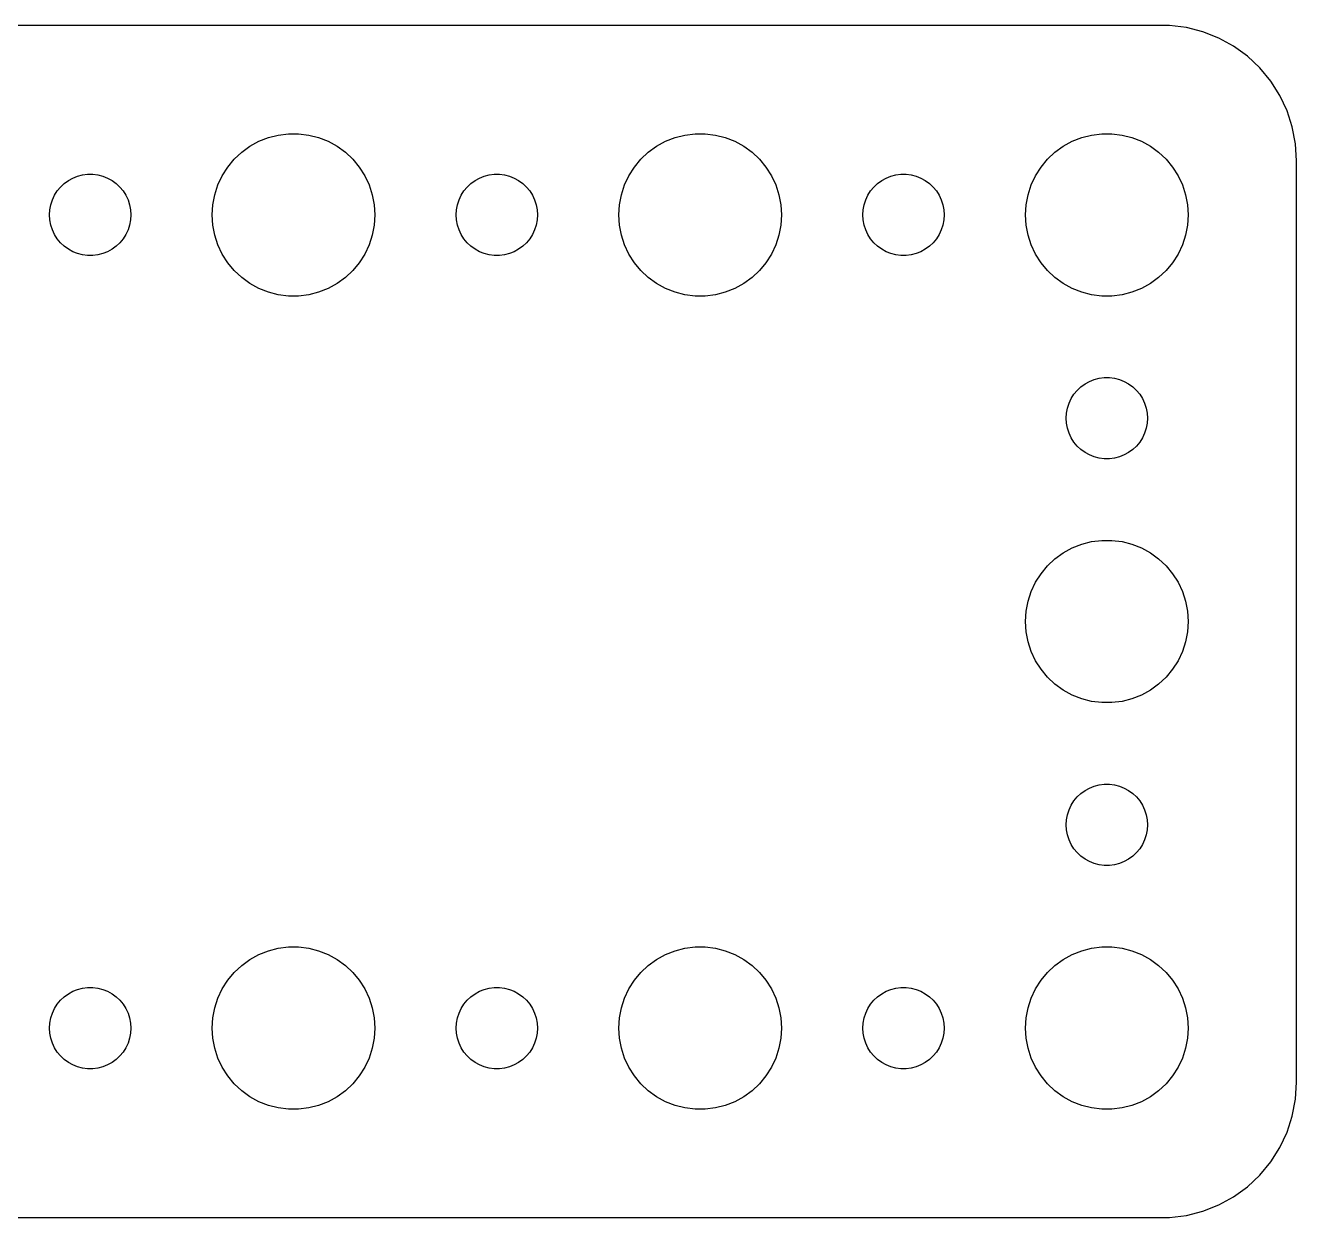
# Model space of a CAD drawing. Header units: metres. Extents: x -44.5 to 44.5, y 86 to 184.
# Drawn here: x -2.39 to 44.5, y 86.01 to 129.99 of the extents above; entities that cross this region are included whole.
import ezdxf

# ---------------------------------------------------------------- set-up
doc = ezdxf.new("R2010")
doc.units = ezdxf.units.M

msp = doc.modelspace()

# ---------------------------------------------------------------- linework, layer by layer
for p, q in [((39.8139, 129.99), (-39.8139, 129.99)), ((40.4369, 129.911), (39.8139, 129.99)), ((41.0451, 129.755), (40.4369, 129.911)), ((41.6289, 129.524), (41.0451, 129.755)), ((42.1791, 129.222), (41.6289, 129.524)), ((42.6871, 128.853), (42.1791, 129.222)), ((43.1448, 128.423), (42.6871, 128.853)), ((43.5451, 127.939), (43.1448, 128.423)), ((43.8815, 127.409), (43.5451, 127.939)), ((44.1489, 126.841), (43.8815, 127.409)), ((44.3429, 126.243), (44.1489, 126.841)), ((44.4606, 125.627), (44.3429, 126.243)), ((5.89252, 125.533), (6.22266, 125.714)), ((6.22266, 125.714), (6.57294, 125.853)), ((6.57294, 125.853), (6.93785, 125.947)), ((6.93785, 125.947), (7.31161, 125.994)), ((7.31161, 125.994), (7.68837, 125.994)), ((7.68837, 125.994), (8.06213, 125.947)), ((8.06213, 125.947), (8.42705, 125.853)), ((8.42705, 125.853), (8.77733, 125.714)), ((8.77733, 125.714), (9.10747, 125.533)), ((20.8925, 125.533), (21.2227, 125.714)), ((21.2227, 125.714), (21.5729, 125.853)), ((21.5729, 125.853), (21.9379, 125.947)), ((21.9379, 125.947), (22.3116, 125.994)), ((22.3116, 125.994), (22.6884, 125.994)), ((22.6884, 125.994), (23.0621, 125.947)), ((23.0621, 125.947), (23.427, 125.853)), ((23.427, 125.853), (23.7773, 125.714)), ((23.7773, 125.714), (24.1075, 125.533)), ((35.8925, 125.533), (36.2227, 125.714)), ((36.2227, 125.714), (36.5729, 125.853)), ((36.5729, 125.853), (36.9379, 125.947)), ((36.9379, 125.947), (37.3116, 125.994)), ((37.3116, 125.994), (37.6884, 125.994)), ((37.6884, 125.994), (38.0621, 125.947)), ((38.0621, 125.947), (38.427, 125.853)), ((38.427, 125.853), (38.7773, 125.714)), ((38.7773, 125.714), (39.1075, 125.533)), ((5.31308, 125.054), (5.58772, 125.312)), ((5.58772, 125.312), (5.89252, 125.533)), ((9.10747, 125.533), (9.41226, 125.312)), ((9.41226, 125.312), (9.6869, 125.054)), ((20.3131, 125.054), (20.5877, 125.312)), ((20.5877, 125.312), (20.8925, 125.533)), ((24.1075, 125.533), (24.4123, 125.312)), ((24.4123, 125.312), (24.6869, 125.054)), ((35.3131, 125.054), (35.5877, 125.312)), ((35.5877, 125.312), (35.8925, 125.533)), ((39.1075, 125.533), (39.4123, 125.312)), ((39.4123, 125.312), (39.6869, 125.054)), ((44.5, 125), (44.4606, 125.627)), ((4.87108, 124.445), (5.07294, 124.763)), ((5.07294, 124.763), (5.31308, 125.054)), ((9.6869, 125.054), (9.92705, 124.763)), ((9.92705, 124.763), (10.1289, 124.445)), ((19.8711, 124.445), (20.0729, 124.763)), ((20.0729, 124.763), (20.3131, 125.054)), ((24.6869, 125.054), (24.927, 124.763)), ((24.927, 124.763), (25.1289, 124.445)), ((34.8711, 124.445), (35.0729, 124.763)), ((35.0729, 124.763), (35.3131, 125.054)), ((39.6869, 125.054), (39.927, 124.763)), ((39.927, 124.763), (40.1289, 124.445)), ((44.5, 91), (44.5, 125)), ((-0.95613, 124.156), (-0.80373, 124.266)), ((-0.80373, 124.266), (-0.63866, 124.357)), ((-0.63866, 124.357), (-0.46352, 124.427)), ((-0.46352, 124.427), (-0.28107, 124.473)), ((-0.28107, 124.473), (-0.09418, 124.497)), ((-0.09418, 124.497), (0.09418, 124.497)), ((0.09418, 124.497), (0.28107, 124.473)), ((0.28107, 124.473), (0.46352, 124.427)), ((0.46352, 124.427), (0.63866, 124.357)), ((0.63866, 124.357), (0.80373, 124.266)), ((0.80373, 124.266), (0.95613, 124.156)), ((4.71066, 124.104), (4.87108, 124.445)), ((10.1289, 124.445), (10.2893, 124.104)), ((14.0439, 124.156), (14.1963, 124.266)), ((14.1963, 124.266), (14.3613, 124.357)), ((14.3613, 124.357), (14.5365, 124.427)), ((14.5365, 124.427), (14.7189, 124.473)), ((14.7189, 124.473), (14.9058, 124.497)), ((14.9058, 124.497), (15.0942, 124.497)), ((15.0942, 124.497), (15.2811, 124.473)), ((15.2811, 124.473), (15.4635, 124.427)), ((15.4635, 124.427), (15.6387, 124.357)), ((15.6387, 124.357), (15.8037, 124.266)), ((15.8037, 124.266), (15.9561, 124.156)), ((19.7107, 124.104), (19.8711, 124.445)), ((25.1289, 124.445), (25.2893, 124.104)), ((29.0439, 124.156), (29.1963, 124.266)), ((29.1963, 124.266), (29.3613, 124.357)), ((29.3613, 124.357), (29.5365, 124.427)), ((29.5365, 124.427), (29.7189, 124.473)), ((29.7189, 124.473), (29.9058, 124.497)), ((29.9058, 124.497), (30.0942, 124.497)), ((30.0942, 124.497), (30.2811, 124.473)), ((30.2811, 124.473), (30.4635, 124.427)), ((30.4635, 124.427), (30.6387, 124.357)), ((30.6387, 124.357), (30.8037, 124.266)), ((30.8037, 124.266), (30.9561, 124.156)), ((34.7107, 124.104), (34.8711, 124.445)), ((40.1289, 124.445), (40.2893, 124.104)), ((-1.31445, 123.723), (-1.21352, 123.882)), ((-1.21352, 123.882), (-1.09344, 124.027)), ((-1.09344, 124.027), (-0.95613, 124.156)), ((0.95613, 124.156), (1.09344, 124.027)), ((1.09344, 124.027), (1.21352, 123.882)), ((1.21352, 123.882), (1.31445, 123.723)), ((4.59424, 123.746), (4.71066, 124.104)), ((10.2893, 124.104), (10.4057, 123.746)), ((13.6855, 123.723), (13.7865, 123.882)), ((13.7865, 123.882), (13.9065, 124.027)), ((13.9065, 124.027), (14.0439, 124.156)), ((15.9561, 124.156), (16.0934, 124.027)), ((16.0934, 124.027), (16.2135, 123.882)), ((16.2135, 123.882), (16.3145, 123.723)), ((19.5942, 123.746), (19.7107, 124.104)), ((25.2893, 124.104), (25.4057, 123.746)), ((28.6855, 123.723), (28.7865, 123.882)), ((28.7865, 123.882), (28.9065, 124.027)), ((28.9065, 124.027), (29.0439, 124.156)), ((30.9561, 124.156), (31.0934, 124.027)), ((31.0934, 124.027), (31.2135, 123.882)), ((31.2135, 123.882), (31.3145, 123.723)), ((34.5942, 123.746), (34.7107, 124.104)), ((40.2893, 124.104), (40.4057, 123.746)), ((-1.48816, 123.188), (-1.45287, 123.373)), ((-1.45287, 123.373), (-1.39465, 123.552)), ((-1.39465, 123.552), (-1.31445, 123.723)), ((1.31445, 123.723), (1.39465, 123.552)), ((1.39465, 123.552), (1.45287, 123.373)), ((1.45287, 123.373), (1.48816, 123.188)), ((4.5, 123), (4.52365, 123.376)), ((4.52365, 123.376), (4.59424, 123.746)), ((10.4057, 123.746), (10.4763, 123.376)), ((10.4763, 123.376), (10.5, 123)), ((13.5118, 123.188), (13.5471, 123.373)), ((13.5471, 123.373), (13.6053, 123.552)), ((13.6053, 123.552), (13.6855, 123.723)), ((16.3145, 123.723), (16.3947, 123.552)), ((16.3947, 123.552), (16.4529, 123.373)), ((16.4529, 123.373), (16.4882, 123.188)), ((19.5, 123), (19.5237, 123.376)), ((19.5237, 123.376), (19.5942, 123.746)), ((25.4057, 123.746), (25.4763, 123.376)), ((25.4763, 123.376), (25.5, 123)), ((28.5118, 123.188), (28.5471, 123.373)), ((28.5471, 123.373), (28.6053, 123.552)), ((28.6053, 123.552), (28.6855, 123.723)), ((31.3145, 123.723), (31.3947, 123.552)), ((31.3947, 123.552), (31.4529, 123.373)), ((31.4529, 123.373), (31.4882, 123.188)), ((34.5, 123), (34.5237, 123.376)), ((34.5237, 123.376), (34.5942, 123.746)), ((40.4057, 123.746), (40.4763, 123.376)), ((40.4763, 123.376), (40.5, 123)), ((-1.5, 123), (-1.48816, 123.188)), ((-1.48816, 122.812), (-1.5, 123)), ((1.48816, 123.188), (1.5, 123)), ((1.5, 123), (1.48816, 122.812)), ((4.52365, 122.624), (4.5, 123)), ((10.5, 123), (10.4763, 122.624)), ((13.5, 123), (13.5118, 123.188)), ((13.5118, 122.812), (13.5, 123)), ((16.4882, 123.188), (16.5, 123)), ((16.5, 123), (16.4882, 122.812)), ((19.5237, 122.624), (19.5, 123)), ((25.5, 123), (25.4763, 122.624)), ((28.5, 123), (28.5118, 123.188)), ((28.5118, 122.812), (28.5, 123)), ((31.4882, 123.188), (31.5, 123)), ((31.5, 123), (31.4882, 122.812)), ((34.5237, 122.624), (34.5, 123)), ((40.5, 123), (40.4763, 122.624)), ((-1.45287, 122.627), (-1.48816, 122.812)), ((-1.39465, 122.448), (-1.45287, 122.627)), ((-1.31445, 122.277), (-1.39465, 122.448)), ((1.39465, 122.448), (1.31445, 122.277)), ((1.45287, 122.627), (1.39465, 122.448)), ((1.48816, 122.812), (1.45287, 122.627)), ((4.59424, 122.254), (4.52365, 122.624)), ((10.4763, 122.624), (10.4057, 122.254)), ((13.5471, 122.627), (13.5118, 122.812)), ((13.6053, 122.448), (13.5471, 122.627)), ((13.6855, 122.277), (13.6053, 122.448)), ((16.3947, 122.448), (16.3145, 122.277)), ((16.4529, 122.627), (16.3947, 122.448)), ((16.4882, 122.812), (16.4529, 122.627)), ((19.5942, 122.254), (19.5237, 122.624)), ((25.4763, 122.624), (25.4057, 122.254)), ((28.5471, 122.627), (28.5118, 122.812)), ((28.6053, 122.448), (28.5471, 122.627)), ((28.6855, 122.277), (28.6053, 122.448)), ((31.3947, 122.448), (31.3145, 122.277)), ((31.4529, 122.627), (31.3947, 122.448)), ((31.4882, 122.812), (31.4529, 122.627)), ((34.5942, 122.254), (34.5237, 122.624)), ((40.4763, 122.624), (40.4057, 122.254)), ((-1.21352, 122.118), (-1.31445, 122.277)), ((-1.09344, 121.973), (-1.21352, 122.118)), ((-0.95613, 121.844), (-1.09344, 121.973)), ((1.09344, 121.973), (0.95613, 121.844)), ((1.21352, 122.118), (1.09344, 121.973)), ((1.31445, 122.277), (1.21352, 122.118)), ((4.71066, 121.896), (4.59424, 122.254)), ((10.4057, 122.254), (10.2893, 121.896)), ((13.7865, 122.118), (13.6855, 122.277)), ((13.9065, 121.973), (13.7865, 122.118)), ((14.0439, 121.844), (13.9065, 121.973)), ((16.0934, 121.973), (15.9561, 121.844)), ((16.2135, 122.118), (16.0934, 121.973)), ((16.3145, 122.277), (16.2135, 122.118)), ((19.7107, 121.896), (19.5942, 122.254)), ((25.4057, 122.254), (25.2893, 121.896)), ((28.7865, 122.118), (28.6855, 122.277)), ((28.9065, 121.973), (28.7865, 122.118)), ((29.0439, 121.844), (28.9065, 121.973)), ((31.0934, 121.973), (30.9561, 121.844)), ((31.2135, 122.118), (31.0934, 121.973)), ((31.3145, 122.277), (31.2135, 122.118)), ((34.7107, 121.896), (34.5942, 122.254)), ((40.4057, 122.254), (40.2893, 121.896)), ((-0.80373, 121.734), (-0.95613, 121.844)), ((-0.63866, 121.643), (-0.80373, 121.734)), ((-0.46352, 121.573), (-0.63866, 121.643)), ((-0.28107, 121.527), (-0.46352, 121.573)), ((-0.09418, 121.503), (-0.28107, 121.527)), ((0.09418, 121.503), (-0.09418, 121.503)), ((0.28107, 121.527), (0.09418, 121.503)), ((0.46352, 121.573), (0.28107, 121.527)), ((0.63866, 121.643), (0.46352, 121.573)), ((0.80373, 121.734), (0.63866, 121.643)), ((0.95613, 121.844), (0.80373, 121.734)), ((4.87108, 121.555), (4.71066, 121.896)), ((5.07294, 121.237), (4.87108, 121.555)), ((10.1289, 121.555), (9.92705, 121.237)), ((10.2893, 121.896), (10.1289, 121.555)), ((14.1963, 121.734), (14.0439, 121.844)), ((14.3613, 121.643), (14.1963, 121.734)), ((14.5365, 121.573), (14.3613, 121.643)), ((14.7189, 121.527), (14.5365, 121.573)), ((14.9058, 121.503), (14.7189, 121.527)), ((15.0942, 121.503), (14.9058, 121.503)), ((15.2811, 121.527), (15.0942, 121.503)), ((15.4635, 121.573), (15.2811, 121.527)), ((15.6387, 121.643), (15.4635, 121.573)), ((15.8037, 121.734), (15.6387, 121.643)), ((15.9561, 121.844), (15.8037, 121.734)), ((19.8711, 121.555), (19.7107, 121.896)), ((20.0729, 121.237), (19.8711, 121.555)), ((25.1289, 121.555), (24.927, 121.237)), ((25.2893, 121.896), (25.1289, 121.555)), ((29.1963, 121.734), (29.0439, 121.844)), ((29.3613, 121.643), (29.1963, 121.734)), ((29.5365, 121.573), (29.3613, 121.643)), ((29.7189, 121.527), (29.5365, 121.573)), ((29.9058, 121.503), (29.7189, 121.527)), ((30.0942, 121.503), (29.9058, 121.503)), ((30.2811, 121.527), (30.0942, 121.503)), ((30.4635, 121.573), (30.2811, 121.527)), ((30.6387, 121.643), (30.4635, 121.573)), ((30.8037, 121.734), (30.6387, 121.643)), ((30.9561, 121.844), (30.8037, 121.734)), ((34.8711, 121.555), (34.7107, 121.896)), ((35.0729, 121.237), (34.8711, 121.555)), ((40.1289, 121.555), (39.927, 121.237)), ((40.2893, 121.896), (40.1289, 121.555)), ((5.31308, 120.946), (5.07294, 121.237)), ((9.92705, 121.237), (9.6869, 120.946)), ((20.3131, 120.946), (20.0729, 121.237)), ((24.927, 121.237), (24.6869, 120.946)), ((35.3131, 120.946), (35.0729, 121.237)), ((39.927, 121.237), (39.6869, 120.946)), ((5.58772, 120.688), (5.31308, 120.946)), ((5.89252, 120.467), (5.58772, 120.688)), ((9.41226, 120.688), (9.10747, 120.467)), ((9.6869, 120.946), (9.41226, 120.688)), ((20.5877, 120.688), (20.3131, 120.946)), ((20.8925, 120.467), (20.5877, 120.688)), ((24.4123, 120.688), (24.1075, 120.467)), ((24.6869, 120.946), (24.4123, 120.688)), ((35.5877, 120.688), (35.3131, 120.946)), ((35.8925, 120.467), (35.5877, 120.688)), ((39.4123, 120.688), (39.1075, 120.467)), ((39.6869, 120.946), (39.4123, 120.688)), ((6.22266, 120.286), (5.89252, 120.467)), ((6.57294, 120.147), (6.22266, 120.286)), ((6.93785, 120.053), (6.57294, 120.147)), ((7.31161, 120.006), (6.93785, 120.053)), ((8.06213, 120.053), (7.68837, 120.006)), ((8.42705, 120.147), (8.06213, 120.053)), ((8.77733, 120.286), (8.42705, 120.147)), ((9.10747, 120.467), (8.77733, 120.286)), ((21.2227, 120.286), (20.8925, 120.467)), ((21.5729, 120.147), (21.2227, 120.286)), ((21.9379, 120.053), (21.5729, 120.147)), ((22.3116, 120.006), (21.9379, 120.053)), ((23.0621, 120.053), (22.6884, 120.006)), ((23.427, 120.147), (23.0621, 120.053)), ((23.7773, 120.286), (23.427, 120.147)), ((24.1075, 120.467), (23.7773, 120.286)), ((36.2227, 120.286), (35.8925, 120.467)), ((36.5729, 120.147), (36.2227, 120.286)), ((36.9379, 120.053), (36.5729, 120.147)), ((37.3116, 120.006), (36.9379, 120.053)), ((38.0621, 120.053), (37.6884, 120.006)), ((38.427, 120.147), (38.0621, 120.053)), ((38.7773, 120.286), (38.427, 120.147)), ((39.1075, 120.467), (38.7773, 120.286)), ((7.68837, 120.006), (7.31161, 120.006)), ((22.6884, 120.006), (22.3116, 120.006)), ((37.6884, 120.006), (37.3116, 120.006)), ((36.5439, 116.656), (36.6963, 116.766)), ((36.6963, 116.766), (36.8613, 116.857)), ((36.8613, 116.857), (37.0365, 116.927)), ((37.0365, 116.927), (37.2189, 116.973)), ((37.2189, 116.973), (37.4058, 116.997)), ((37.4058, 116.997), (37.5942, 116.997)), ((37.5942, 116.997), (37.7811, 116.973)), ((37.7811, 116.973), (37.9635, 116.927)), ((37.9635, 116.927), (38.1387, 116.857)), ((38.1387, 116.857), (38.3037, 116.766)), ((38.3037, 116.766), (38.4561, 116.656)), ((36.1855, 116.223), (36.2865, 116.382)), ((36.2865, 116.382), (36.4065, 116.527)), ((36.4065, 116.527), (36.5439, 116.656)), ((38.4561, 116.656), (38.5934, 116.527)), ((38.5934, 116.527), (38.7135, 116.382)), ((38.7135, 116.382), (38.8145, 116.223)), ((36.0118, 115.688), (36.0471, 115.873)), ((36.0471, 115.873), (36.1053, 116.052)), ((36.1053, 116.052), (36.1855, 116.223)), ((38.8145, 116.223), (38.8947, 116.052)), ((38.8947, 116.052), (38.9529, 115.873)), ((38.9529, 115.873), (38.9882, 115.688)), ((36, 115.5), (36.0118, 115.688)), ((36.0118, 115.312), (36, 115.5)), ((38.9882, 115.688), (39, 115.5)), ((39, 115.5), (38.9882, 115.312)), ((36.0471, 115.127), (36.0118, 115.312)), ((36.1053, 114.948), (36.0471, 115.127)), ((36.1855, 114.777), (36.1053, 114.948)), ((38.8947, 114.948), (38.8145, 114.777)), ((38.9529, 115.127), (38.8947, 114.948)), ((38.9882, 115.312), (38.9529, 115.127)), ((36.2865, 114.618), (36.1855, 114.777)), ((36.4065, 114.473), (36.2865, 114.618)), ((36.5439, 114.344), (36.4065, 114.473)), ((38.5934, 114.473), (38.4561, 114.344)), ((38.7135, 114.618), (38.5934, 114.473)), ((38.8145, 114.777), (38.7135, 114.618)), ((36.6963, 114.234), (36.5439, 114.344)), ((36.8613, 114.143), (36.6963, 114.234)), ((37.0365, 114.073), (36.8613, 114.143)), ((37.2189, 114.027), (37.0365, 114.073)), ((37.4058, 114.003), (37.2189, 114.027)), ((37.5942, 114.003), (37.4058, 114.003)), ((37.7811, 114.027), (37.5942, 114.003)), ((37.9635, 114.073), (37.7811, 114.027)), ((38.1387, 114.143), (37.9635, 114.073)), ((38.3037, 114.234), (38.1387, 114.143)), ((38.4561, 114.344), (38.3037, 114.234)), ((35.8925, 110.533), (36.2227, 110.714)), ((36.2227, 110.714), (36.5729, 110.853)), ((36.5729, 110.853), (36.9379, 110.947)), ((36.9379, 110.947), (37.3116, 110.994)), ((37.3116, 110.994), (37.6884, 110.994)), ((37.6884, 110.994), (38.0621, 110.947)), ((38.0621, 110.947), (38.427, 110.853)), ((38.427, 110.853), (38.7773, 110.714)), ((38.7773, 110.714), (39.1075, 110.533)), ((35.3131, 110.054), (35.5877, 110.312)), ((35.5877, 110.312), (35.8925, 110.533)), ((39.1075, 110.533), (39.4123, 110.312)), ((39.4123, 110.312), (39.6869, 110.054)), ((34.8711, 109.445), (35.0729, 109.763)), ((35.0729, 109.763), (35.3131, 110.054)), ((39.6869, 110.054), (39.927, 109.763)), ((39.927, 109.763), (40.1289, 109.445)), ((34.7107, 109.104), (34.8711, 109.445)), ((40.1289, 109.445), (40.2893, 109.104)), ((34.5942, 108.746), (34.7107, 109.104)), ((40.2893, 109.104), (40.4057, 108.746)), ((34.5, 108), (34.5237, 108.376)), ((34.5237, 108.376), (34.5942, 108.746)), ((40.4057, 108.746), (40.4763, 108.376)), ((40.4763, 108.376), (40.5, 108)), ((34.5237, 107.624), (34.5, 108)), ((40.5, 108), (40.4763, 107.624)), ((34.5942, 107.254), (34.5237, 107.624)), ((40.4763, 107.624), (40.4057, 107.254)), ((34.7107, 106.896), (34.5942, 107.254)), ((40.4057, 107.254), (40.2893, 106.896)), ((34.8711, 106.555), (34.7107, 106.896)), ((35.0729, 106.237), (34.8711, 106.555)), ((40.1289, 106.555), (39.927, 106.237)), ((40.2893, 106.896), (40.1289, 106.555)), ((35.3131, 105.946), (35.0729, 106.237)), ((39.927, 106.237), (39.6869, 105.946)), ((35.5877, 105.688), (35.3131, 105.946)), ((35.8925, 105.467), (35.5877, 105.688)), ((39.4123, 105.688), (39.1075, 105.467)), ((39.6869, 105.946), (39.4123, 105.688)), ((36.2227, 105.286), (35.8925, 105.467)), ((36.5729, 105.147), (36.2227, 105.286)), ((36.9379, 105.053), (36.5729, 105.147)), ((37.3116, 105.006), (36.9379, 105.053)), ((38.0621, 105.053), (37.6884, 105.006)), ((38.427, 105.147), (38.0621, 105.053)), ((38.7773, 105.286), (38.427, 105.147)), ((39.1075, 105.467), (38.7773, 105.286)), ((37.6884, 105.006), (37.3116, 105.006)), ((36.5439, 101.656), (36.6963, 101.766)), ((36.6963, 101.766), (36.8613, 101.857)), ((36.8613, 101.857), (37.0365, 101.927)), ((37.0365, 101.927), (37.2189, 101.973)), ((37.2189, 101.973), (37.4058, 101.997)), ((37.4058, 101.997), (37.5942, 101.997)), ((37.5942, 101.997), (37.7811, 101.973)), ((37.7811, 101.973), (37.9635, 101.927)), ((37.9635, 101.927), (38.1387, 101.857)), ((38.1387, 101.857), (38.3037, 101.766)), ((38.3037, 101.766), (38.4561, 101.656)), ((36.1855, 101.223), (36.2865, 101.382)), ((36.2865, 101.382), (36.4065, 101.527)), ((36.4065, 101.527), (36.5439, 101.656)), ((38.4561, 101.656), (38.5934, 101.527)), ((38.5934, 101.527), (38.7135, 101.382)), ((38.7135, 101.382), (38.8145, 101.223)), ((36.0118, 100.688), (36.0471, 100.873)), ((36.0471, 100.873), (36.1053, 101.052)), ((36.1053, 101.052), (36.1855, 101.223)), ((38.8145, 101.223), (38.8947, 101.052)), ((38.8947, 101.052), (38.9529, 100.873)), ((38.9529, 100.873), (38.9882, 100.688)), ((36, 100.5), (36.0118, 100.688)), ((36.0118, 100.312), (36, 100.5)), ((38.9882, 100.688), (39, 100.5)), ((39, 100.5), (38.9882, 100.312)), ((36.0471, 100.127), (36.0118, 100.312)), ((36.1053, 99.9478), (36.0471, 100.127)), ((36.1855, 99.7774), (36.1053, 99.9478)), ((38.8947, 99.9478), (38.8145, 99.7774)), ((38.9529, 100.127), (38.8947, 99.9478)), ((38.9882, 100.312), (38.9529, 100.127)), ((36.2865, 99.6183), (36.1855, 99.7774)), ((36.4065, 99.4732), (36.2865, 99.6183)), ((36.5439, 99.3442), (36.4065, 99.4732)), ((38.5934, 99.4732), (38.4561, 99.3442)), ((38.7135, 99.6183), (38.5934, 99.4732)), ((38.8145, 99.7774), (38.7135, 99.6183)), ((36.6963, 99.2335), (36.5439, 99.3442)), ((36.8613, 99.1428), (36.6963, 99.2335)), ((37.0365, 99.0734), (36.8613, 99.1428)), ((37.2189, 99.0266), (37.0365, 99.0734)), ((37.4058, 99.003), (37.2189, 99.0266)), ((37.5942, 99.003), (37.4058, 99.003)), ((37.7811, 99.0266), (37.5942, 99.003)), ((37.9635, 99.0734), (37.7811, 99.0266)), ((38.1387, 99.1428), (37.9635, 99.0734)), ((38.3037, 99.2335), (38.1387, 99.1428)), ((38.4561, 99.3442), (38.3037, 99.2335)), ((5.89252, 95.533), (6.22266, 95.7145)), ((6.22266, 95.7145), (6.57294, 95.8532)), ((6.57294, 95.8532), (6.93785, 95.9469)), ((6.93785, 95.9469), (7.31161, 95.9941)), ((7.31161, 95.9941), (7.68837, 95.9941)), ((7.68837, 95.9941), (8.06213, 95.9469)), ((8.06213, 95.9469), (8.42705, 95.8532)), ((8.42705, 95.8532), (8.77733, 95.7145)), ((8.77733, 95.7145), (9.10747, 95.533)), ((20.8925, 95.533), (21.2227, 95.7145)), ((21.2227, 95.7145), (21.5729, 95.8532)), ((21.5729, 95.8532), (21.9379, 95.9469)), ((21.9379, 95.9469), (22.3116, 95.9941)), ((22.3116, 95.9941), (22.6884, 95.9941)), ((22.6884, 95.9941), (23.0621, 95.9469)), ((23.0621, 95.9469), (23.427, 95.8532)), ((23.427, 95.8532), (23.7773, 95.7145)), ((23.7773, 95.7145), (24.1075, 95.533)), ((35.8925, 95.533), (36.2227, 95.7145)), ((36.2227, 95.7145), (36.5729, 95.8532)), ((36.5729, 95.8532), (36.9379, 95.9469)), ((36.9379, 95.9469), (37.3116, 95.9941)), ((37.3116, 95.9941), (37.6884, 95.9941)), ((37.6884, 95.9941), (38.0621, 95.9469)), ((38.0621, 95.9469), (38.427, 95.8532)), ((38.427, 95.8532), (38.7773, 95.7145)), ((38.7773, 95.7145), (39.1075, 95.533)), ((5.31308, 95.0536), (5.58772, 95.3116)), ((5.58772, 95.3116), (5.89252, 95.533)), ((9.10747, 95.533), (9.41226, 95.3116)), ((9.41226, 95.3116), (9.6869, 95.0536)), ((20.3131, 95.0536), (20.5877, 95.3116)), ((20.5877, 95.3116), (20.8925, 95.533)), ((24.1075, 95.533), (24.4123, 95.3116)), ((24.4123, 95.3116), (24.6869, 95.0536)), ((35.3131, 95.0536), (35.5877, 95.3116)), ((35.5877, 95.3116), (35.8925, 95.533)), ((39.1075, 95.533), (39.4123, 95.3116)), ((39.4123, 95.3116), (39.6869, 95.0536)), ((4.87108, 94.4453), (5.07294, 94.7634)), ((5.07294, 94.7634), (5.31308, 95.0536)), ((9.6869, 95.0536), (9.92705, 94.7634)), ((9.92705, 94.7634), (10.1289, 94.4453)), ((19.8711, 94.4453), (20.0729, 94.7634)), ((20.0729, 94.7634), (20.3131, 95.0536)), ((24.6869, 95.0536), (24.927, 94.7634)), ((24.927, 94.7634), (25.1289, 94.4453)), ((34.8711, 94.4453), (35.0729, 94.7634)), ((35.0729, 94.7634), (35.3131, 95.0536)), ((39.6869, 95.0536), (39.927, 94.7634)), ((39.927, 94.7634), (40.1289, 94.4453)), ((-0.95613, 94.1558), (-0.80373, 94.2665)), ((-0.80373, 94.2665), (-0.63866, 94.3573)), ((-0.63866, 94.3573), (-0.46352, 94.4266)), ((-0.46352, 94.4266), (-0.28107, 94.4734)), ((-0.28107, 94.4734), (-0.09418, 94.4971)), ((-0.09418, 94.4971), (0.09418, 94.4971)), ((0.09418, 94.4971), (0.28107, 94.4734)), ((0.28107, 94.4734), (0.46352, 94.4266)), ((0.46352, 94.4266), (0.63866, 94.3573)), ((0.63866, 94.3573), (0.80373, 94.2665)), ((0.80373, 94.2665), (0.95613, 94.1558)), ((4.71066, 94.1044), (4.87108, 94.4453)), ((10.1289, 94.4453), (10.2893, 94.1044)), ((14.0439, 94.1558), (14.1963, 94.2665)), ((14.1963, 94.2665), (14.3613, 94.3573)), ((14.3613, 94.3573), (14.5365, 94.4266)), ((14.5365, 94.4266), (14.7189, 94.4734)), ((14.7189, 94.4734), (14.9058, 94.4971)), ((14.9058, 94.4971), (15.0942, 94.4971)), ((15.0942, 94.4971), (15.2811, 94.4734)), ((15.2811, 94.4734), (15.4635, 94.4266)), ((15.4635, 94.4266), (15.6387, 94.3573)), ((15.6387, 94.3573), (15.8037, 94.2665)), ((15.8037, 94.2665), (15.9561, 94.1558)), ((19.7107, 94.1044), (19.8711, 94.4453)), ((25.1289, 94.4453), (25.2893, 94.1044)), ((29.0439, 94.1558), (29.1963, 94.2665)), ((29.1963, 94.2665), (29.3613, 94.3573)), ((29.3613, 94.3573), (29.5365, 94.4266)), ((29.5365, 94.4266), (29.7189, 94.4734)), ((29.7189, 94.4734), (29.9058, 94.4971)), ((29.9058, 94.4971), (30.0942, 94.4971)), ((30.0942, 94.4971), (30.2811, 94.4734)), ((30.2811, 94.4734), (30.4635, 94.4266)), ((30.4635, 94.4266), (30.6387, 94.3573)), ((30.6387, 94.3573), (30.8037, 94.2665)), ((30.8037, 94.2665), (30.9561, 94.1558)), ((34.7107, 94.1044), (34.8711, 94.4453)), ((40.1289, 94.4453), (40.2893, 94.1044)), ((-1.31445, 93.7226), (-1.21352, 93.8817)), ((-1.21352, 93.8817), (-1.09344, 94.0268)), ((-1.09344, 94.0268), (-0.95613, 94.1558)), ((0.95613, 94.1558), (1.09344, 94.0268)), ((1.09344, 94.0268), (1.21352, 93.8817)), ((1.21352, 93.8817), (1.31445, 93.7226)), ((4.59424, 93.7461), (4.71066, 94.1044)), ((10.2893, 94.1044), (10.4057, 93.7461)), ((13.6855, 93.7226), (13.7865, 93.8817)), ((13.7865, 93.8817), (13.9065, 94.0268)), ((13.9065, 94.0268), (14.0439, 94.1558)), ((15.9561, 94.1558), (16.0934, 94.0268)), ((16.0934, 94.0268), (16.2135, 93.8817)), ((16.2135, 93.8817), (16.3145, 93.7226)), ((19.5942, 93.7461), (19.7107, 94.1044)), ((25.2893, 94.1044), (25.4057, 93.7461)), ((28.6855, 93.7226), (28.7865, 93.8817)), ((28.7865, 93.8817), (28.9065, 94.0268)), ((28.9065, 94.0268), (29.0439, 94.1558)), ((30.9561, 94.1558), (31.0934, 94.0268)), ((31.0934, 94.0268), (31.2135, 93.8817)), ((31.2135, 93.8817), (31.3145, 93.7226)), ((34.5942, 93.7461), (34.7107, 94.1044)), ((40.2893, 94.1044), (40.4057, 93.7461)), ((-1.48816, 93.188), (-1.45287, 93.373)), ((-1.45287, 93.373), (-1.39465, 93.5522)), ((-1.39465, 93.5522), (-1.31445, 93.7226)), ((1.31445, 93.7226), (1.39465, 93.5522)), ((1.39465, 93.5522), (1.45287, 93.373)), ((1.45287, 93.373), (1.48816, 93.188)), ((4.5, 93), (4.52365, 93.376)), ((4.52365, 93.376), (4.59424, 93.7461)), ((10.4057, 93.7461), (10.4763, 93.376)), ((10.4763, 93.376), (10.5, 93)), ((13.5118, 93.188), (13.5471, 93.373)), ((13.5471, 93.373), (13.6053, 93.5522)), ((13.6053, 93.5522), (13.6855, 93.7226)), ((16.3145, 93.7226), (16.3947, 93.5522)), ((16.3947, 93.5522), (16.4529, 93.373)), ((16.4529, 93.373), (16.4882, 93.188)), ((19.5, 93), (19.5237, 93.376)), ((19.5237, 93.376), (19.5942, 93.7461)), ((25.4057, 93.7461), (25.4763, 93.376)), ((25.4763, 93.376), (25.5, 93)), ((28.5118, 93.188), (28.5471, 93.373)), ((28.5471, 93.373), (28.6053, 93.5522)), ((28.6053, 93.5522), (28.6855, 93.7226)), ((31.3145, 93.7226), (31.3947, 93.5522)), ((31.3947, 93.5522), (31.4529, 93.373)), ((31.4529, 93.373), (31.4882, 93.188)), ((34.5, 93), (34.5237, 93.376)), ((34.5237, 93.376), (34.5942, 93.7461)), ((40.4057, 93.7461), (40.4763, 93.376)), ((40.4763, 93.376), (40.5, 93)), ((-1.5, 93), (-1.48816, 93.188)), ((-1.48816, 92.812), (-1.5, 93)), ((1.48816, 93.188), (1.5, 93)), ((1.5, 93), (1.48816, 92.812)), ((4.52365, 92.624), (4.5, 93)), ((10.5, 93), (10.4763, 92.624)), ((13.5, 93), (13.5118, 93.188)), ((13.5118, 92.812), (13.5, 93)), ((16.4882, 93.188), (16.5, 93)), ((16.5, 93), (16.4882, 92.812)), ((19.5237, 92.624), (19.5, 93)), ((25.5, 93), (25.4763, 92.624)), ((28.5, 93), (28.5118, 93.188)), ((28.5118, 92.812), (28.5, 93)), ((31.4882, 93.188), (31.5, 93)), ((31.5, 93), (31.4882, 92.812)), ((34.5237, 92.624), (34.5, 93)), ((40.5, 93), (40.4763, 92.624)), ((-1.45287, 92.627), (-1.48816, 92.812)), ((-1.39465, 92.4478), (-1.45287, 92.627)), ((-1.31445, 92.2774), (-1.39465, 92.4478)), ((1.39465, 92.4478), (1.31445, 92.2774)), ((1.45287, 92.627), (1.39465, 92.4478)), ((1.48816, 92.812), (1.45287, 92.627)), ((4.59424, 92.2539), (4.52365, 92.624)), ((10.4763, 92.624), (10.4057, 92.2539)), ((13.5471, 92.627), (13.5118, 92.812)), ((13.6053, 92.4478), (13.5471, 92.627)), ((13.6855, 92.2774), (13.6053, 92.4478)), ((16.3947, 92.4478), (16.3145, 92.2774)), ((16.4529, 92.627), (16.3947, 92.4478)), ((16.4882, 92.812), (16.4529, 92.627)), ((19.5942, 92.2539), (19.5237, 92.624)), ((25.4763, 92.624), (25.4057, 92.2539)), ((28.5471, 92.627), (28.5118, 92.812)), ((28.6053, 92.4478), (28.5471, 92.627)), ((28.6855, 92.2774), (28.6053, 92.4478)), ((31.3947, 92.4478), (31.3145, 92.2774)), ((31.4529, 92.627), (31.3947, 92.4478)), ((31.4882, 92.812), (31.4529, 92.627)), ((34.5942, 92.2539), (34.5237, 92.624)), ((40.4763, 92.624), (40.4057, 92.2539)), ((-1.21352, 92.1183), (-1.31445, 92.2774)), ((-1.09344, 91.9732), (-1.21352, 92.1183)), ((-0.95613, 91.8442), (-1.09344, 91.9732)), ((1.09344, 91.9732), (0.95613, 91.8442)), ((1.21352, 92.1183), (1.09344, 91.9732)), ((1.31445, 92.2774), (1.21352, 92.1183)), ((4.71066, 91.8956), (4.59424, 92.2539)), ((10.4057, 92.2539), (10.2893, 91.8956)), ((13.7865, 92.1183), (13.6855, 92.2774)), ((13.9065, 91.9732), (13.7865, 92.1183)), ((14.0439, 91.8442), (13.9065, 91.9732)), ((16.0934, 91.9732), (15.9561, 91.8442)), ((16.2135, 92.1183), (16.0934, 91.9732)), ((16.3145, 92.2774), (16.2135, 92.1183)), ((19.7107, 91.8956), (19.5942, 92.2539)), ((25.4057, 92.2539), (25.2893, 91.8956)), ((28.7865, 92.1183), (28.6855, 92.2774)), ((28.9065, 91.9732), (28.7865, 92.1183)), ((29.0439, 91.8442), (28.9065, 91.9732)), ((31.0934, 91.9732), (30.9561, 91.8442)), ((31.2135, 92.1183), (31.0934, 91.9732)), ((31.3145, 92.2774), (31.2135, 92.1183)), ((34.7107, 91.8956), (34.5942, 92.2539)), ((40.4057, 92.2539), (40.2893, 91.8956)), ((-0.80373, 91.7335), (-0.95613, 91.8442)), ((-0.63866, 91.6428), (-0.80373, 91.7335)), ((-0.46352, 91.5734), (-0.63866, 91.6428)), ((-0.28107, 91.5266), (-0.46352, 91.5734)), ((-0.09418, 91.503), (-0.28107, 91.5266)), ((0.09418, 91.503), (-0.09418, 91.503)), ((0.28107, 91.5266), (0.09418, 91.503)), ((0.46352, 91.5734), (0.28107, 91.5266)), ((0.63866, 91.6428), (0.46352, 91.5734)), ((0.80373, 91.7335), (0.63866, 91.6428)), ((0.95613, 91.8442), (0.80373, 91.7335)), ((4.87108, 91.5547), (4.71066, 91.8956)), ((5.07294, 91.2366), (4.87108, 91.5547)), ((10.1289, 91.5547), (9.92705, 91.2366)), ((10.2893, 91.8956), (10.1289, 91.5547)), ((14.1963, 91.7335), (14.0439, 91.8442)), ((14.3613, 91.6428), (14.1963, 91.7335)), ((14.5365, 91.5734), (14.3613, 91.6428)), ((14.7189, 91.5266), (14.5365, 91.5734)), ((14.9058, 91.503), (14.7189, 91.5266)), ((15.0942, 91.503), (14.9058, 91.503)), ((15.2811, 91.5266), (15.0942, 91.503)), ((15.4635, 91.5734), (15.2811, 91.5266)), ((15.6387, 91.6428), (15.4635, 91.5734)), ((15.8037, 91.7335), (15.6387, 91.6428)), ((15.9561, 91.8442), (15.8037, 91.7335)), ((19.8711, 91.5547), (19.7107, 91.8956)), ((20.0729, 91.2366), (19.8711, 91.5547)), ((25.1289, 91.5547), (24.927, 91.2366)), ((25.2893, 91.8956), (25.1289, 91.5547)), ((29.1963, 91.7335), (29.0439, 91.8442)), ((29.3613, 91.6428), (29.1963, 91.7335)), ((29.5365, 91.5734), (29.3613, 91.6428)), ((29.7189, 91.5266), (29.5365, 91.5734)), ((29.9058, 91.503), (29.7189, 91.5266)), ((30.0942, 91.503), (29.9058, 91.503)), ((30.2811, 91.5266), (30.0942, 91.503)), ((30.4635, 91.5734), (30.2811, 91.5266)), ((30.6387, 91.6428), (30.4635, 91.5734)), ((30.8037, 91.7335), (30.6387, 91.6428)), ((30.9561, 91.8442), (30.8037, 91.7335)), ((34.8711, 91.5547), (34.7107, 91.8956)), ((35.0729, 91.2366), (34.8711, 91.5547)), ((40.1289, 91.5547), (39.927, 91.2366)), ((40.2893, 91.8956), (40.1289, 91.5547)), ((5.31308, 90.9464), (5.07294, 91.2366)), ((9.92705, 91.2366), (9.6869, 90.9464)), ((20.3131, 90.9464), (20.0729, 91.2366)), ((24.927, 91.2366), (24.6869, 90.9464)), ((35.3131, 90.9464), (35.0729, 91.2366)), ((39.927, 91.2366), (39.6869, 90.9464)), ((44.4606, 90.3733), (44.5, 91)), ((5.58772, 90.6885), (5.31308, 90.9464)), ((5.89252, 90.467), (5.58772, 90.6885)), ((9.41226, 90.6885), (9.10747, 90.467)), ((9.6869, 90.9464), (9.41226, 90.6885)), ((20.5877, 90.6885), (20.3131, 90.9464)), ((20.8925, 90.467), (20.5877, 90.6885)), ((24.4123, 90.6885), (24.1075, 90.467)), ((24.6869, 90.9464), (24.4123, 90.6885)), ((35.5877, 90.6885), (35.3131, 90.9464)), ((35.8925, 90.467), (35.5877, 90.6885)), ((39.4123, 90.6885), (39.1075, 90.467)), ((39.6869, 90.9464), (39.4123, 90.6885)), ((6.22266, 90.2855), (5.89252, 90.467)), ((6.57294, 90.1468), (6.22266, 90.2855)), ((6.93785, 90.0531), (6.57294, 90.1468)), ((7.31161, 90.0059), (6.93785, 90.0531)), ((8.06213, 90.0531), (7.68837, 90.0059)), ((8.42705, 90.1468), (8.06213, 90.0531)), ((8.77733, 90.2855), (8.42705, 90.1468)), ((9.10747, 90.467), (8.77733, 90.2855)), ((21.2227, 90.2855), (20.8925, 90.467)), ((21.5729, 90.1468), (21.2227, 90.2855)), ((21.9379, 90.0531), (21.5729, 90.1468)), ((22.3116, 90.0059), (21.9379, 90.0531)), ((23.0621, 90.0531), (22.6884, 90.0059)), ((23.427, 90.1468), (23.0621, 90.0531)), ((23.7773, 90.2855), (23.427, 90.1468)), ((24.1075, 90.467), (23.7773, 90.2855)), ((36.2227, 90.2855), (35.8925, 90.467)), ((36.5729, 90.1468), (36.2227, 90.2855)), ((36.9379, 90.0531), (36.5729, 90.1468)), ((37.3116, 90.0059), (36.9379, 90.0531)), ((38.0621, 90.0531), (37.6884, 90.0059)), ((38.427, 90.1468), (38.0621, 90.0531)), ((38.7773, 90.2855), (38.427, 90.1468)), ((39.1075, 90.467), (38.7773, 90.2855)), ((44.3429, 89.7566), (44.4606, 90.3733)), ((7.68837, 90.0059), (7.31161, 90.0059)), ((22.6884, 90.0059), (22.3116, 90.0059)), ((37.6884, 90.0059), (37.3116, 90.0059)), ((44.1489, 89.1594), (44.3429, 89.7566)), ((43.8815, 88.5912), (44.1489, 89.1594)), ((43.5451, 88.0611), (43.8815, 88.5912)), ((43.1448, 87.5773), (43.5451, 88.0611)), ((42.6871, 87.1474), (43.1448, 87.5773)), ((41.6289, 86.4759), (42.1791, 86.7784)), ((42.1791, 86.7784), (42.6871, 87.1474)), ((41.0451, 86.2447), (41.6289, 86.4759)), ((-39.8139, 86.0099), (39.8139, 86.0099)), ((39.8139, 86.0099), (40.4369, 86.0886)), ((40.4369, 86.0886), (41.0451, 86.2447))]:
    msp.add_line(p, q)

doc.saveas('drawing.dxf')
